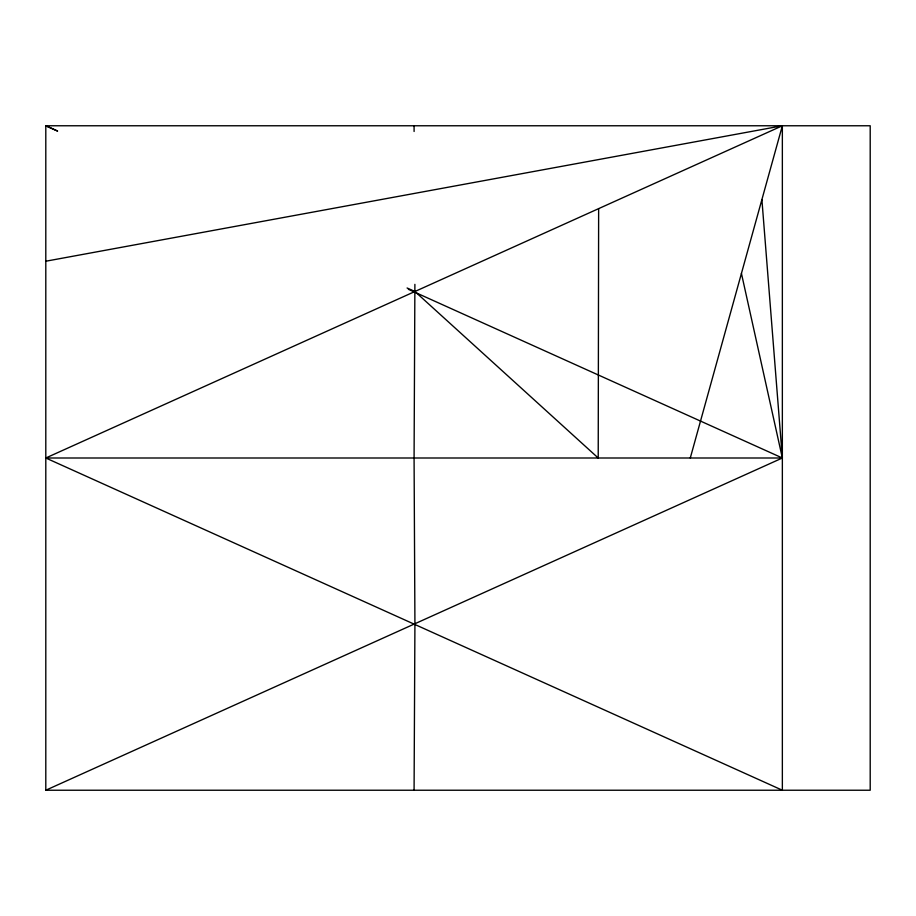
<?xml version="1.0" encoding="UTF-8"?>
<svg xmlns="http://www.w3.org/2000/svg" width="916" height="916" viewBox="0 0 916 916"><rect width="100%" height="100%" fill="white"/><g stroke="black" fill="none" stroke-linecap="round" stroke-linejoin="round"><path stroke-width="1.37" d="M598.64 208.63L598.217 458L414.925 291.494L407.093 287.99M414.078 790.233L414.925 623.739L414.078 458L414.891 284.349M690.286 458L782.356 125.767L45.8 261.22M45.8 458L782.356 125.767L782.356 790.233L45.8 458L782.356 458L761.894 199.596M45.8 790.233L870.2 790.233L870.2 125.767L45.8 125.767L45.8 790.233L782.356 458L741.433 273.426M408.376 289.307L782.356 458M414.078 125.767L414.101 131.48M57.536 131.034L45.8 125.767L57.536 131.057"/></g></svg>
